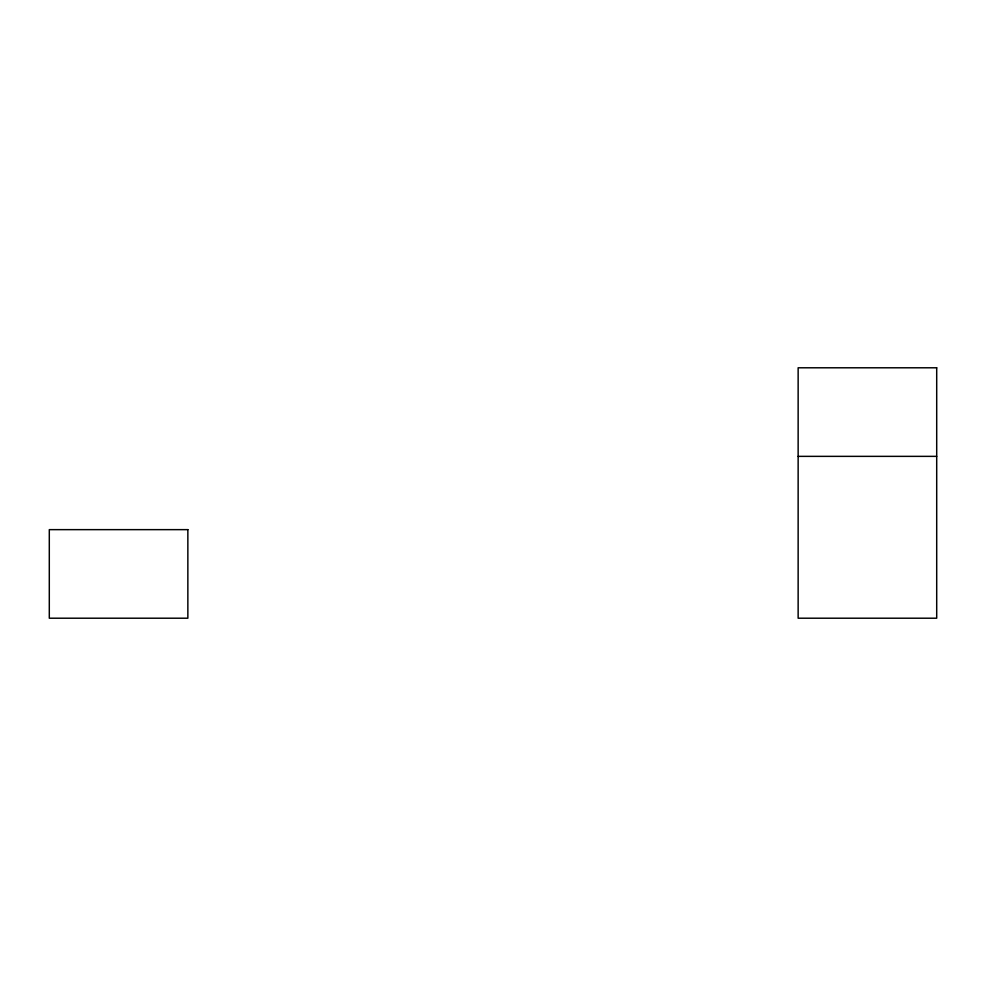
<?xml version="1.0" encoding="UTF-8"?>
<svg xmlns="http://www.w3.org/2000/svg" width="986" height="986" viewBox="0 0 986 986"><rect width="100%" height="100%" fill="white"/><g stroke="black" fill="none" stroke-linecap="round" stroke-linejoin="round"><path stroke-width="1.48" d="M798.142 456.358L936.7 456.358M936.7 367.79L798.142 367.79L798.142 618.21L936.7 618.21L936.7 367.79M187.858 529.642L49.3 529.642L49.3 618.21L187.858 618.21L187.858 529.642"/></g></svg>
